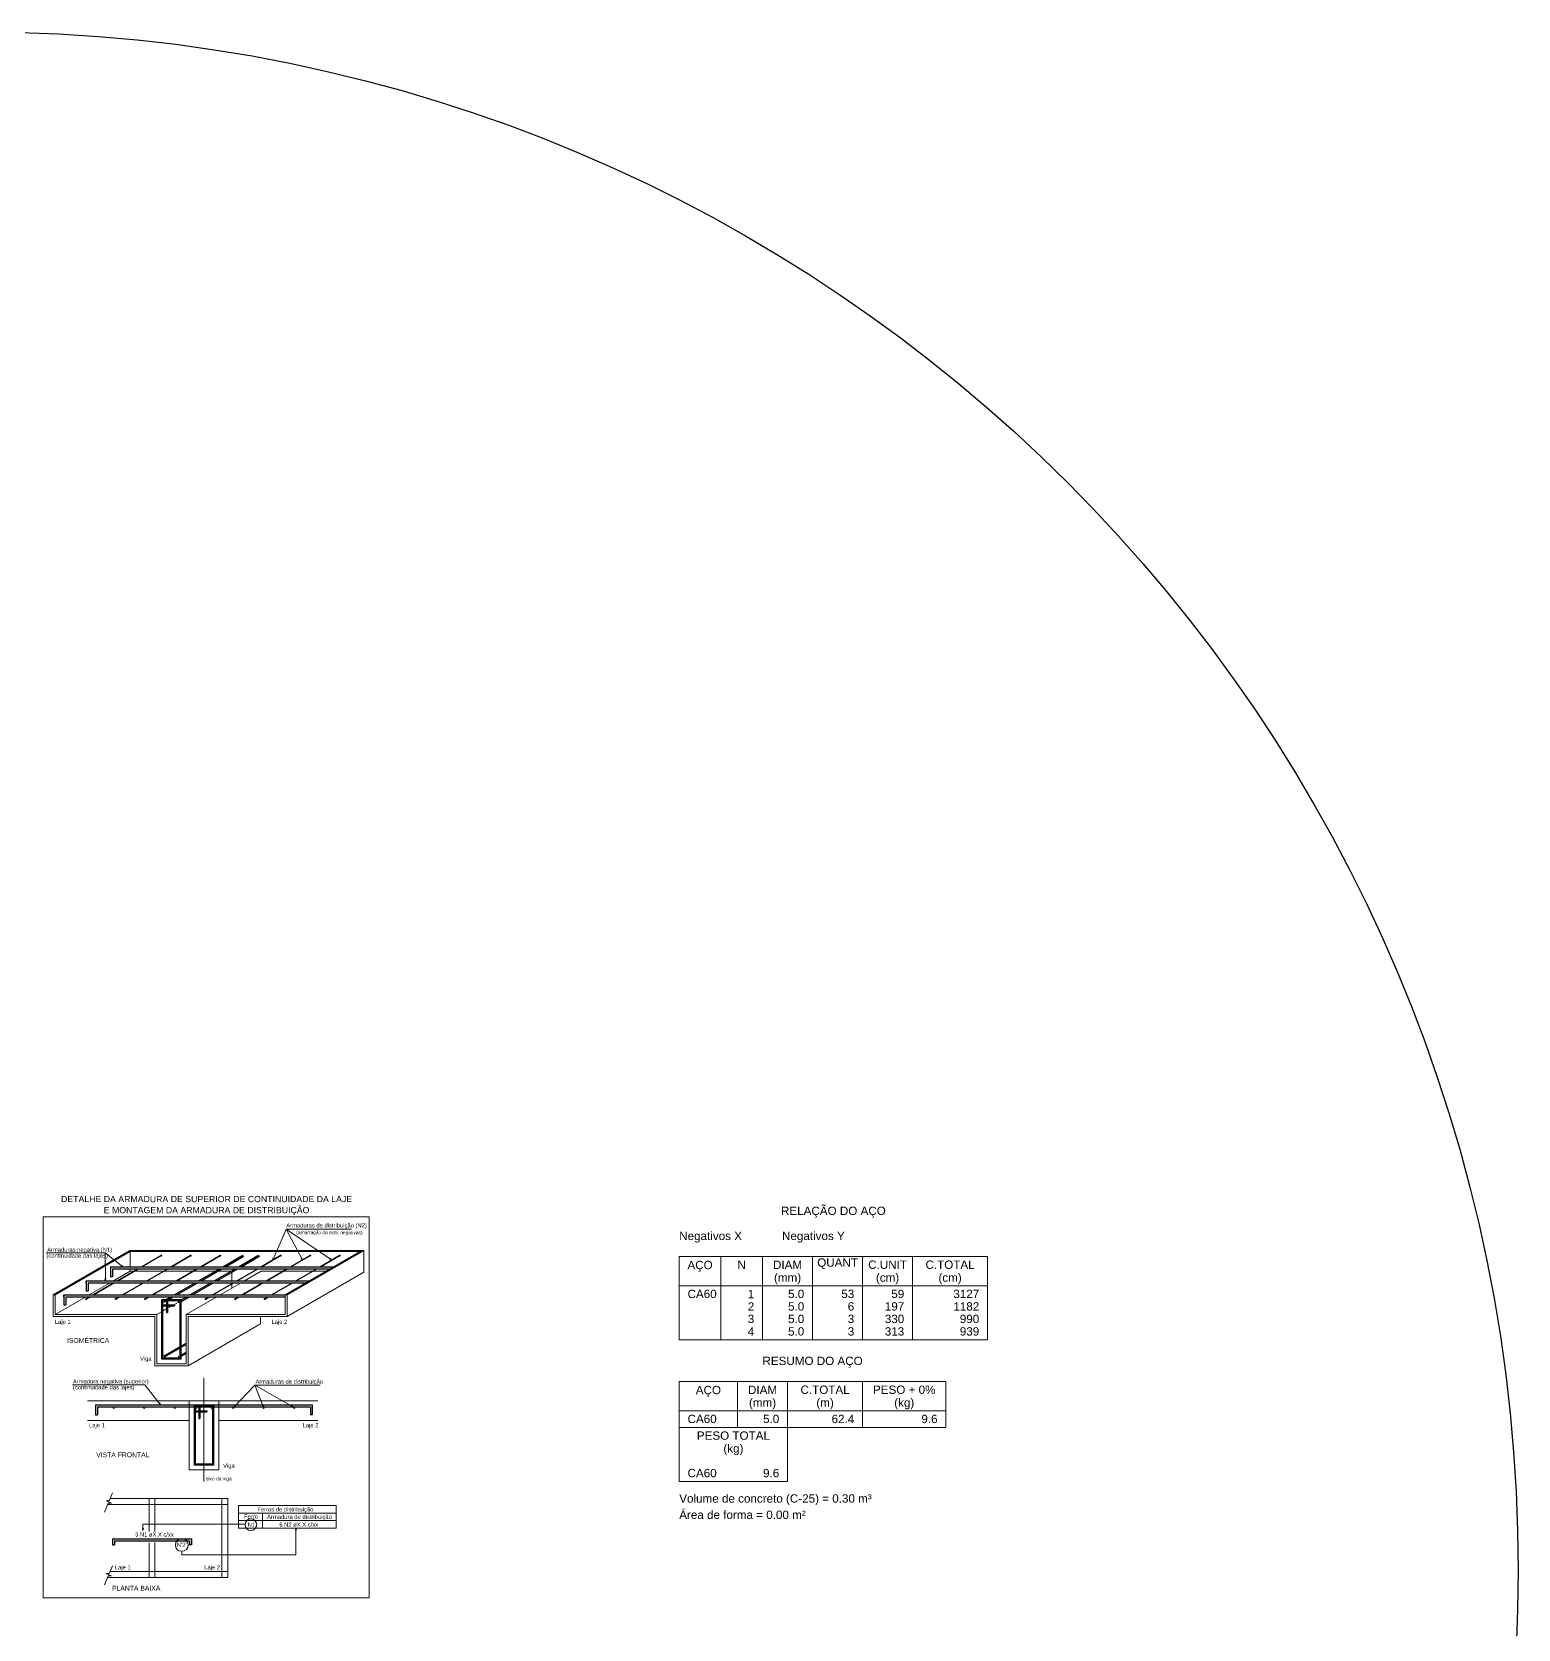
# Model space of a CAD drawing. Extents: x 5006 to 5323, y 875 to 3681.
# Drawn here: x 5222.1 to 5297.6, y 1603.9 to 1685.1 of the extents above; entities that cross this region are included whole.
import ezdxf

# ---------------------------------------------------------------- set-up
doc = ezdxf.new("R2010")
doc.units = 0
doc.header["$LTSCALE"] = 2
for name, color, linetype, lineweight in [('Cotas', 9, 'Continuous', 5), ('DT-Armadura', 2, 'Continuous', 30), ('DT-ARMADURA NEG', 1, 'Continuous', 20), ('DT-Forma', 5, 'Continuous', 5), ('DT-Relação do aço', 9, 'Continuous', 5), ('DT-Textos', 7, 'Continuous', 5), ('EIXOS', 1, 'Continuous', 20)]:
    doc.layers.add(name, color=color, linetype=linetype, lineweight=lineweight)
doc.styles.add('ARIAL', font='arial.ttf')

msp = doc.modelspace()

# ---------------------------------------------------------------- linework, layer by layer
msp.add_circle((5219.4318, 1606.9151), 78.188)
at = {"layer": 'Cotas'}
for p, q in [((5234.3183, 1622.6901), (5235.0053, 1624.2601)), ((5235.8303, 1622.7051), (5235.0053, 1624.2601)), ((5235.0053, 1624.2601), (5238.3213, 1624.2601)), ((5237.3073, 1622.7041), (5235.0053, 1624.2601)), ((5225.8063, 1623.0511), (5222.8013, 1623.0511)), ((5225.8143, 1621.6401), (5225.8063, 1623.0511)), ((5226.7003, 1622.3511), (5225.8063, 1623.0511)), ((5227.8253, 1616.3571), (5224.1363, 1616.3571)), ((5228.6203, 1615.3371), (5227.8253, 1616.3571)), ((5232.3213, 1615.2071), (5233.4083, 1616.3281)), ((5233.8573, 1615.2231), (5233.4083, 1616.3281)), ((5233.4083, 1616.3281), (5236.7243, 1616.3281)), ((5235.3723, 1615.2211), (5233.4083, 1616.3281)), ((5225.9623, 1610.3451), (5225.7683, 1609.8861)), ((5225.8513, 1610.4581), (5225.9853, 1610.4011)), ((5225.8513, 1610.4581), (5226.0093, 1610.4581)), ((5226.1193, 1610.3451), (5225.9623, 1610.3451)), ((5225.9853, 1610.4011), (5226.1193, 1610.3451)), ((5226.1793, 1610.8611), (5226.0093, 1610.4581)), ((5232.9143, 1609.2731), (5227.7193, 1609.2731)), ((5227.7193, 1608.9471), (5227.7193, 1609.2731)), ((5235.4963, 1609.0711), (5235.4963, 1607.7151)), ((5229.7003, 1607.8911), (5229.7003, 1607.7151)), ((5226.1793, 1607.1611), (5226.0093, 1606.7581)), ((5229.7003, 1607.7151), (5235.4963, 1607.7151)), ((5225.9623, 1606.6451), (5225.7683, 1606.1861)), ((5225.8513, 1606.7581), (5225.9853, 1606.7011)), ((5225.8513, 1606.7581), (5226.0093, 1606.7581)), ((5226.1193, 1606.6451), (5225.9623, 1606.6451)), ((5225.9853, 1606.7011), (5226.1193, 1606.6451))]:
    msp.add_line(p, q, dxfattribs=at)
for points in [[(5222.6453, 1624.8831), (5239.2263, 1624.8831), (5239.2263, 1605.5281), (5222.6453, 1605.5281), (5222.6453, 1624.8831)], [(5234.3183, 1622.6901), (5234.3803, 1622.7681), (5234.3333, 1622.7891), (5234.3183, 1622.6901)], [(5235.8303, 1622.7051), (5235.8083, 1622.8031), (5235.7623, 1622.7781), (5235.8303, 1622.7051)], [(5237.3073, 1622.7041), (5237.2413, 1622.7791), (5237.2123, 1622.7361), (5237.3073, 1622.7041)], [(5225.8143, 1621.6401), (5225.8403, 1621.7371), (5225.7883, 1621.7361), (5225.8143, 1621.6401)], [(5226.7003, 1622.3511), (5226.6403, 1622.4311), (5226.6083, 1622.3901), (5226.7003, 1622.3511)], [(5228.6203, 1615.3371), (5228.5813, 1615.4291), (5228.5403, 1615.3971), (5228.6203, 1615.3371)], [(5232.3213, 1615.2071), (5232.4063, 1615.2591), (5232.3693, 1615.2951), (5232.3213, 1615.2071)], [(5233.8573, 1615.2231), (5233.8443, 1615.3221), (5233.7963, 1615.3031), (5233.8573, 1615.2231)], [(5235.3723, 1615.2211), (5235.3003, 1615.2911), (5235.2753, 1615.2461), (5235.3723, 1615.2211)], [(5227.7193, 1608.9471), (5227.7453, 1609.0441), (5227.6933, 1609.0441), (5227.7193, 1608.9471)], [(5235.4963, 1609.0711), (5235.4703, 1608.9751), (5235.5223, 1608.9751), (5235.4963, 1609.0711)]]:
    msp.add_lwpolyline(points, dxfattribs=at)
for centre, radius in [((5233.2093, 1609.2451), 0.2965), ((5229.7003, 1608.2171), 0.3258)]:
    msp.add_circle(centre, radius, dxfattribs=at)
at = {"layer": 'DT-Armadura'}
for p, q in [((5231.7823, 1622.3481), (5232.7673, 1622.9171)), ((5231.9143, 1622.3481), (5232.8153, 1622.8681)), ((5232.5823, 1622.3481), (5233.5673, 1622.9171)), ((5232.7143, 1622.3481), (5233.6153, 1622.8681)), ((5226.0793, 1622.3481), (5237.4293, 1622.3481)), ((5226.0793, 1622.3481), (5226.0793, 1621.8481)), ((5226.0793, 1621.8481), (5226.1793, 1621.8481)), ((5226.1793, 1622.2481), (5237.2563, 1622.2481)), ((5226.1793, 1622.2481), (5226.1793, 1621.8481)), ((5230.5483, 1621.6361), (5231.6093, 1622.2481)), ((5230.6803, 1621.6361), (5231.7413, 1622.2481)), ((5231.3483, 1621.6361), (5232.4093, 1622.2481)), ((5231.4363, 1622.1481), (5231.6093, 1622.2481)), ((5231.4803, 1621.6361), (5232.5413, 1622.2481)), ((5231.5683, 1622.1481), (5231.7413, 1622.2481)), ((5232.2363, 1622.1481), (5232.4093, 1622.2481)), ((5232.3683, 1622.1481), (5232.5413, 1622.2481)), ((5223.7113, 1620.8231), (5223.7113, 1620.9231)), ((5223.7113, 1620.9231), (5234.9613, 1620.9231)), ((5223.7113, 1620.9231), (5223.7113, 1620.8231)), ((5223.7113, 1620.9231), (5223.7113, 1620.4231)), ((5224.8453, 1621.5361), (5224.8453, 1621.6361)), ((5224.8453, 1621.6361), (5236.1953, 1621.6361)), ((5224.8453, 1621.6361), (5224.8453, 1621.5361)), ((5224.8453, 1621.6361), (5224.8453, 1621.1361)), ((5224.8453, 1621.1361), (5224.9453, 1621.1361)), ((5224.9453, 1621.5361), (5236.0223, 1621.5361)), ((5224.9453, 1621.5361), (5224.9453, 1621.1361)), ((5229.3143, 1620.9231), (5230.3753, 1621.5361)), ((5229.4463, 1620.9231), (5230.5073, 1621.5361)), ((5230.1143, 1620.9231), (5231.1753, 1621.5361)), ((5230.2463, 1620.9231), (5231.3073, 1621.5361)), ((5223.7113, 1620.4231), (5223.8113, 1620.4231)), ((5223.8113, 1620.8231), (5234.9613, 1620.8231)), ((5223.8113, 1620.8231), (5223.8113, 1620.4231)), ((5229.6743, 1620.6731), (5228.6743, 1620.6731)), ((5228.6743, 1620.6731), (5228.6743, 1620.6231)), ((5228.6743, 1620.6231), (5228.6743, 1617.6731)), ((5228.6743, 1620.3731), (5229.3243, 1620.3731)), ((5229.6243, 1620.6231), (5228.7243, 1620.6231)), ((5228.7243, 1620.6231), (5228.7243, 1620.4231)), ((5228.7243, 1620.4231), (5229.3243, 1620.4231)), ((5228.7243, 1620.3731), (5228.7243, 1617.7231)), ((5228.8233, 1620.5641), (5228.9273, 1620.6231)), ((5228.8813, 1620.6731), (5229.1413, 1620.8231)), ((5228.9243, 1620.6231), (5228.9243, 1620.4231)), ((5228.9243, 1620.3731), (5228.9243, 1620.0231)), ((5228.9243, 1620.0231), (5228.9743, 1620.0231)), ((5228.9743, 1620.6231), (5228.9743, 1620.4231)), ((5228.9743, 1620.3731), (5228.9743, 1620.0231)), ((5229.0133, 1620.6731), (5229.2733, 1620.8231)), ((5229.3243, 1620.4231), (5229.3243, 1620.3731)), ((5229.6243, 1617.7231), (5229.6243, 1620.6231)), ((5229.6743, 1620.6691), (5229.9413, 1620.8231)), ((5229.6743, 1620.5931), (5230.0733, 1620.8231)), ((5229.6743, 1620.6731), (5229.6743, 1620.6231)), ((5229.6743, 1617.6731), (5229.6743, 1620.6231)), ((5229.6743, 1618.3221), (5229.9243, 1618.4661)), ((5229.6743, 1618.2641), (5229.9243, 1618.4081)), ((5228.6743, 1617.6731), (5229.6743, 1617.6731)), ((5228.7243, 1617.7231), (5229.6243, 1617.7231)), ((5228.7993, 1617.8171), (5229.6243, 1618.2931)), ((5228.8243, 1617.7731), (5229.6243, 1618.2351)), ((5229.5993, 1617.8171), (5229.6243, 1617.8311)), ((5229.6743, 1617.8601), (5229.9243, 1618.0041)), ((5229.6743, 1617.8021), (5229.9243, 1617.9471)), ((5225.3133, 1615.3321), (5236.3323, 1615.3321)), ((5225.3133, 1615.3321), (5225.3133, 1615.2321)), ((5225.3133, 1615.3321), (5225.3133, 1614.8321)), ((5225.4133, 1615.2321), (5236.2323, 1615.2321)), ((5225.4133, 1615.2321), (5225.4133, 1614.8321)), ((5230.3233, 1615.2321), (5230.3233, 1612.2821)), ((5231.2733, 1615.2321), (5230.3733, 1615.2321)), ((5230.3733, 1615.2321), (5230.3733, 1615.0321)), ((5230.5733, 1615.2321), (5230.5733, 1615.0321)), ((5230.6233, 1615.2321), (5230.6233, 1615.0321)), ((5231.2733, 1612.3321), (5231.2733, 1615.2321)), ((5231.3233, 1612.2821), (5231.3233, 1615.2321)), ((5236.2323, 1615.2321), (5236.2323, 1614.8321)), ((5236.3323, 1615.3321), (5236.3323, 1614.8321)), ((5225.3133, 1614.8321), (5225.4133, 1614.8321)), ((5230.3233, 1614.9821), (5230.9733, 1614.9821)), ((5230.3733, 1615.0321), (5230.9733, 1615.0321)), ((5230.3733, 1614.9821), (5230.3733, 1612.3321)), ((5230.5733, 1614.9821), (5230.5733, 1614.6321)), ((5230.5733, 1614.6321), (5230.6233, 1614.6321)), ((5230.6233, 1614.9821), (5230.6233, 1614.6321)), ((5230.9733, 1615.0321), (5230.9733, 1614.9821)), ((5236.3323, 1614.8321), (5236.2323, 1614.8321)), ((5230.3233, 1612.2821), (5231.3233, 1612.2821)), ((5230.3733, 1612.3321), (5231.2733, 1612.3321)), ((5226.1763, 1608.5171), (5230.1953, 1608.5171)), ((5226.1763, 1608.5171), (5226.1763, 1608.4171)), ((5226.1763, 1608.5171), (5226.1763, 1608.2171)), ((5226.1763, 1608.2171), (5226.2763, 1608.2171)), ((5226.2763, 1608.4171), (5230.0953, 1608.4171)), ((5226.2763, 1608.4171), (5226.2763, 1608.2171)), ((5230.0953, 1608.4171), (5230.0953, 1608.2171)), ((5230.1953, 1608.2171), (5230.0953, 1608.2171)), ((5230.1953, 1608.5171), (5230.1953, 1608.2171))]:
    msp.add_line(p, q, dxfattribs=at)
at = {"layer": 'DT-Armadura', "linetype": 'Continuous'}
for p, q in [((5231.3233, 1615.2821), (5230.3233, 1615.2821)), ((5230.3233, 1615.2821), (5230.3233, 1615.2321)), ((5231.3233, 1615.2821), (5231.3233, 1615.2321))]:
    msp.add_line(p, q, dxfattribs=at)
at = {"layer": 'DT-ARMADURA NEG'}
for p, q in [((5227.6423, 1622.3481), (5228.6273, 1622.9171)), ((5227.6923, 1622.3481), (5228.6773, 1622.9171)), ((5229.1423, 1622.3481), (5230.1273, 1622.9171)), ((5229.1923, 1622.3481), (5230.1773, 1622.9171)), ((5230.6423, 1622.3481), (5231.6273, 1622.9171)), ((5230.6923, 1622.3481), (5231.6773, 1622.9171)), ((5233.7163, 1622.3481), (5234.7013, 1622.9171)), ((5233.7663, 1622.3481), (5234.7513, 1622.9171)), ((5235.2163, 1622.3481), (5236.2013, 1622.9171)), ((5235.2663, 1622.3481), (5236.2513, 1622.9171)), ((5236.7163, 1622.3481), (5237.7013, 1622.9171)), ((5236.7663, 1622.3481), (5237.7513, 1622.9171)), ((5226.4083, 1621.6361), (5227.4693, 1622.2481)), ((5226.4583, 1621.6361), (5227.5193, 1622.2481)), ((5227.9083, 1621.6361), (5228.9693, 1622.2481)), ((5227.9583, 1621.6361), (5229.0193, 1622.2481)), ((5229.4083, 1621.6361), (5230.4693, 1622.2481)), ((5229.4583, 1621.6361), (5230.5193, 1622.2481)), ((5232.4823, 1621.6361), (5233.5433, 1622.2481)), ((5232.5323, 1621.6361), (5233.5933, 1622.2481)), ((5233.9823, 1621.6361), (5235.0433, 1622.2481)), ((5234.0323, 1621.6361), (5235.0933, 1622.2481)), ((5235.4823, 1621.6361), (5236.5433, 1622.2481)), ((5235.5323, 1621.6361), (5236.5933, 1622.2481)), ((5225.1743, 1620.9231), (5226.2353, 1621.5361)), ((5225.2243, 1620.9231), (5226.2853, 1621.5361)), ((5226.6743, 1620.9231), (5227.7353, 1621.5361)), ((5226.7243, 1620.9231), (5227.7853, 1621.5361)), ((5228.1743, 1620.9231), (5229.2353, 1621.5361)), ((5228.2243, 1620.9231), (5229.2853, 1621.5361)), ((5231.2483, 1620.9231), (5232.3093, 1621.5361)), ((5231.2983, 1620.9231), (5232.3593, 1621.5361)), ((5232.7483, 1620.9231), (5233.8093, 1621.5361)), ((5232.7983, 1620.9231), (5233.8593, 1621.5361)), ((5234.2483, 1620.9231), (5235.3093, 1621.5361)), ((5234.2983, 1620.9231), (5235.3593, 1621.5361)), ((5224.8293, 1620.7241), (5225.0013, 1620.8231)), ((5224.8563, 1620.7111), (5225.0513, 1620.8231)), ((5226.3293, 1620.7241), (5226.5013, 1620.8231)), ((5226.3563, 1620.7111), (5226.5513, 1620.8231)), ((5227.8293, 1620.7241), (5228.0013, 1620.8231)), ((5227.8563, 1620.7111), (5228.0513, 1620.8231)), ((5230.9033, 1620.7241), (5231.0753, 1620.8231)), ((5230.9303, 1620.7111), (5231.1253, 1620.8231)), ((5232.4033, 1620.7241), (5232.5753, 1620.8231)), ((5232.4303, 1620.7111), (5232.6253, 1620.8231)), ((5233.9033, 1620.7241), (5234.0753, 1620.8231)), ((5233.9303, 1620.7111), (5234.1253, 1620.8231))]:
    msp.add_line(p, q, dxfattribs=at)
for centre, radius in [((5228.6523, 1622.9171), 0.025), ((5230.1523, 1622.9171), 0.025), ((5231.6523, 1622.9171), 0.025), ((5232.7903, 1622.8921), 0.05), ((5233.5903, 1622.8921), 0.05), ((5234.7263, 1622.9171), 0.025), ((5236.2263, 1622.9171), 0.025), ((5237.7263, 1622.9171), 0.025), ((5224.8313, 1620.7111), 0.025), ((5226.3313, 1620.7111), 0.025), ((5227.8313, 1620.7111), 0.025), ((5228.7743, 1620.5731), 0.05), ((5229.5743, 1620.5731), 0.05), ((5230.9053, 1620.7111), 0.025), ((5232.4053, 1620.7111), 0.025), ((5233.9053, 1620.7111), 0.025), ((5228.7743, 1617.7731), 0.05), ((5229.5743, 1617.7731), 0.05), ((5226.2373, 1615.1931), 0.0391), ((5227.7873, 1615.1931), 0.0391), ((5229.3383, 1615.1931), 0.0391), ((5230.4233, 1615.1821), 0.05), ((5231.2233, 1615.1821), 0.05), ((5232.3083, 1615.1931), 0.0391), ((5233.8593, 1615.1931), 0.0391), ((5235.4093, 1615.1931), 0.0391)]:
    msp.add_circle(centre, radius, dxfattribs=at)
at = {"layer": 'DT-Forma'}
for p, q in [((5223.1653, 1620.9231), (5227.0623, 1623.1731)), ((5223.2653, 1620.9231), (5227.0753, 1623.1231)), ((5226.9753, 1623.1231), (5238.8723, 1623.1231)), ((5227.1623, 1623.1731), (5227.0623, 1623.1731)), ((5227.0753, 1622.3481), (5227.0753, 1623.1231)), ((5227.1623, 1623.1731), (5238.9583, 1623.1731)), ((5234.9613, 1620.9231), (5238.7723, 1623.1231)), ((5235.0613, 1620.9231), (5238.9583, 1623.1731)), ((5238.8583, 1623.1731), (5238.9583, 1623.1731)), ((5238.9583, 1622.0731), (5238.9583, 1623.1731)), ((5226.2313, 1621.6361), (5227.0753, 1622.1231)), ((5227.0753, 1622.1231), (5227.0753, 1622.2481)), ((5227.0753, 1622.1231), (5227.2523, 1622.1231)), ((5227.3023, 1622.1231), (5228.7523, 1622.1231)), ((5228.8023, 1622.1231), (5230.2523, 1622.1231)), ((5230.3023, 1622.1231), (5231.3933, 1622.1231)), ((5231.5253, 1622.1231), (5232.1933, 1622.1231)), ((5232.2343, 1621.6361), (5232.2343, 1622.0711)), ((5232.8903, 1621.6361), (5233.7343, 1622.1231)), ((5233.7343, 1622.1231), (5234.8263, 1622.1231)), ((5234.8763, 1622.1231), (5236.3263, 1622.1231)), ((5235.0613, 1619.8231), (5238.9583, 1622.0731)), ((5236.3763, 1622.1231), (5237.0403, 1622.1231)), ((5223.1653, 1619.8231), (5223.1653, 1620.9231)), ((5223.2653, 1620.9231), (5223.1653, 1620.9231)), ((5223.2653, 1619.9231), (5223.2653, 1620.9231)), ((5224.9973, 1620.9231), (5226.0583, 1621.5361)), ((5231.6563, 1620.9231), (5232.7173, 1621.5361)), ((5232.2343, 1621.4931), (5232.2343, 1621.5361)), ((5232.2343, 1621.2571), (5232.2343, 1621.4641)), ((5234.9613, 1619.9231), (5234.9613, 1620.9231)), ((5234.9613, 1620.9231), (5235.0613, 1620.9231)), ((5235.0613, 1619.8231), (5235.0613, 1620.9231)), ((5223.2653, 1619.9231), (5224.8233, 1620.8231)), ((5228.4243, 1619.9231), (5228.6743, 1620.0681)), ((5228.7243, 1620.0971), (5228.9243, 1620.2121)), ((5228.9743, 1620.2411), (5229.2033, 1620.3731)), ((5229.2903, 1620.4231), (5229.5263, 1620.5601)), ((5229.9243, 1619.9231), (5231.4833, 1620.8231)), ((5228.3243, 1619.8231), (5223.1653, 1619.8231)), ((5228.4243, 1619.9231), (5223.2653, 1619.9231)), ((5228.3243, 1617.3231), (5228.3243, 1619.8231)), ((5228.4243, 1617.4231), (5228.4243, 1619.9231)), ((5229.9243, 1619.9231), (5234.9613, 1619.9231)), ((5229.9243, 1617.4231), (5229.9243, 1619.9231)), ((5230.0243, 1617.3231), (5230.0243, 1619.8231)), ((5230.0243, 1619.8231), (5235.0613, 1619.8231)), ((5230.0243, 1617.3231), (5233.7053, 1619.4481)), ((5233.7053, 1619.4481), (5233.7053, 1619.8231)), ((5228.3243, 1617.3231), (5230.0243, 1617.3231)), ((5228.4243, 1617.4231), (5229.9243, 1617.4231)), ((5224.9133, 1615.5321), (5236.6103, 1615.5321)), ((5230.0733, 1614.5321), (5224.9133, 1614.5321)), ((5230.0733, 1612.0321), (5230.0733, 1614.5321)), ((5231.5733, 1614.5321), (5236.6103, 1614.5321)), ((5231.5733, 1612.0321), (5231.5733, 1614.5321)), ((5230.0733, 1612.0321), (5231.5733, 1612.0321)), ((5228.0333, 1610.5681), (5226.0563, 1610.5681)), ((5228.0333, 1610.2681), (5225.9293, 1610.2681)), ((5228.0333, 1606.5681), (5225.9293, 1606.5681)), ((5228.0333, 1606.8681), (5226.0563, 1606.8681))]:
    msp.add_line(p, q, dxfattribs=at)
at = {"layer": 'DT-Forma', "linetype": 'Continuous'}
for p, q in [((5230.0733, 1614.5321), (5230.0733, 1615.5321)), ((5231.5733, 1614.5321), (5231.5733, 1615.5321))]:
    msp.add_line(p, q, dxfattribs=at)
at = {"layer": 'DT-Forma'}
for points in [[(5228.3333, 1610.2681), (5228.0333, 1610.2681), (5228.0333, 1610.5681), (5228.3333, 1610.5681), (5228.3333, 1610.2681)], [(5228.0333, 1606.5681), (5232.0333, 1606.5681), (5232.0333, 1610.5681), (5228.0333, 1610.5681), (5228.0333, 1608.8981)], [(5231.7333, 1610.2681), (5232.0333, 1610.2681), (5232.0333, 1610.5681), (5231.7333, 1610.5681), (5231.7333, 1610.2681)], [(5228.3333, 1606.8681), (5231.7333, 1606.8681), (5231.7333, 1610.2681), (5228.3333, 1610.2681), (5228.3333, 1608.8921)], [(5228.0333, 1608.3261), (5228.0333, 1606.5681)], [(5228.3333, 1608.3311), (5228.3333, 1606.8681)], [(5228.3333, 1606.8681), (5228.0333, 1606.8681), (5228.0333, 1606.5681), (5228.3333, 1606.5681), (5228.3333, 1606.8681)], [(5231.7333, 1606.8681), (5232.0333, 1606.8681), (5232.0333, 1606.5681), (5231.7333, 1606.5681), (5231.7333, 1606.8681)]]:
    msp.add_lwpolyline(points, dxfattribs=at)
at = {"layer": 'DT-Relação do aço', "color": 251, "linetype": 'Continuous', "true_color": 0x636466}
for p, q in [((5254.9827, 1622.873), (5270.6559, 1622.873)), ((5254.9827, 1622.873), (5254.9827, 1618.637)), ((5257.1007, 1622.873), (5257.1007, 1618.637)), ((5259.2187, 1622.873), (5259.2187, 1618.637)), ((5261.7603, 1622.873), (5261.7603, 1618.637)), ((5264.3019, 1622.873), (5264.3019, 1618.637)), ((5266.8435, 1622.873), (5266.8435, 1618.637)), ((5270.6559, 1622.873), (5270.6559, 1618.637)), ((5254.9827, 1621.3904), (5270.6559, 1621.3904)), ((5254.9827, 1618.637), (5270.6559, 1618.637)), ((5254.9827, 1616.519), (5254.9827, 1614.1892)), ((5254.9827, 1616.519), (5268.5379, 1616.519)), ((5257.9479, 1616.519), (5257.9479, 1614.1892)), ((5260.4895, 1616.519), (5260.4895, 1614.1892)), ((5264.3019, 1616.519), (5264.3019, 1614.1892)), ((5268.5379, 1616.519), (5268.5379, 1614.1892)), ((5254.9827, 1615.0364), (5268.5379, 1615.0364)), ((5254.9827, 1614.1892), (5268.5379, 1614.1892)), ((5254.9827, 1614.1892), (5254.9827, 1611.4358)), ((5260.4895, 1611.4358), (5260.4895, 1614.1892)), ((5254.9827, 1611.4358), (5260.4895, 1611.4358))]:
    msp.add_line(p, q, dxfattribs=at)
at = {"layer": 'DT-Relação do aço', "color": 7}
for p, q in [((5232.5753, 1610.2191), (5237.5433, 1610.2191)), ((5232.5753, 1610.2191), (5232.5753, 1609.0711)), ((5232.5753, 1609.8371), (5237.5433, 1609.8371)), ((5233.8003, 1609.8371), (5233.8003, 1609.0711)), ((5237.5433, 1610.2191), (5237.5433, 1609.0711)), ((5232.5753, 1609.4561), (5237.5433, 1609.4561)), ((5232.5753, 1609.0711), (5237.5433, 1609.0711))]:
    msp.add_line(p, q, dxfattribs=at)
at = {"layer": 'EIXOS'}
msp.add_line((5230.8233, 1611.4421), (5230.8233, 1616.7021), dxfattribs=at)

# ---------------------------------------------------------------- texts
at = {"layer": 'DT-Relação do aço', "color": 251, "linetype": 'Continuous', "true_color": 0x636466, "char_height": 0.4236, "line_spacing_factor": 0.798, "style": 'ARIAL'}
for s, insert, width, attachment_point in [('RELAÇÃO DO AÇO', (5262.8189, 1624.8516), 10.681309, 8), ('Negativos X', (5254.9829, 1623.5806), 6.39743, 7), ('Negativos Y', (5260.2069, 1623.5806), 6.39743, 7), ('AÇO', (5256.0419, 1622.0976), 2.571255, 8), ('N', (5258.1597, 1622.2376), 0.856892, 8), ('DIAM', (5260.4895, 1622.2376), 2.966387, 8), ('QUANT', (5263.0311, 1622.2376), 4.152941, 8), ('C.UNIT', (5265.5727, 1622.2376), 3.954796, 8), ('C.TOTAL', (5268.7497, 1622.2376), 5.010412, 8), ('(mm)', (5260.4899, 1621.4626), 2.767082, 8), ('(cm)', (5265.5729, 1621.4626), 2.37195, 8), ('(cm)', (5268.7499, 1621.4626), 2.37195, 8), ('CA60', (5255.4063, 1620.755), 2.968125, 7), ('1', (5258.7951, 1620.755), 0.659905, 9), ('5.0', (5261.3367, 1620.755), 1.649473, 9), ('53', (5263.8783, 1620.755), 1.31981, 9), ('59', (5266.4199, 1620.755), 1.31981, 9), ('3127', (5270.2323, 1620.755), 2.639621, 9), ('2', (5258.7951, 1620.1196), 0.659905, 9), ('5.0', (5261.3367, 1620.1196), 1.649473, 9), ('6', (5263.8783, 1620.1196), 0.659905, 9), ('197', (5266.4199, 1620.1196), 1.979715, 9), ('1182', (5270.2323, 1620.1196), 2.639621, 9), ('4', (5258.7951, 1618.8488), 0.659905, 9), ('3', (5258.7951, 1619.4842), 0.659905, 9), ('5.0', (5261.3367, 1619.4842), 1.649473, 9), ('5.0', (5261.3367, 1618.8488), 1.649473, 9), ('3', (5263.8783, 1619.4842), 0.659905, 9), ('3', (5263.8783, 1618.8488), 0.659905, 9), ('330', (5266.4199, 1619.4842), 1.979715, 9), ('313', (5266.4199, 1618.8488), 1.979715, 9), ('990', (5270.2323, 1619.4842), 1.979715, 9), ('939', (5270.2323, 1618.8488), 1.979715, 9), ('RESUMO DO AÇO', (5261.7599, 1617.2266), 10.218391, 8), ('AÇO', (5256.4649, 1615.7436), 2.571255, 8), ('DIAM', (5259.2187, 1615.8836), 2.966387, 8), ('C.TOTAL', (5262.3957, 1615.8836), 5.010412, 8), ('PESO + 0%', (5266.4199, 1615.8836), 6.364406, 8), ('(mm)', (5259.2189, 1615.1086), 2.767082, 8), ('(m)', (5262.3959, 1615.1086), 1.778673, 8), ('(kg)', (5266.4199, 1615.1086), 2.043446, 8), ('CA60', (5255.4063, 1614.401), 2.968125, 7), ('5.0', (5260.0659, 1614.401), 1.649473, 9), ('62.4', (5263.8783, 1614.401), 2.309378, 9), ('9.6', (5268.1143, 1614.401), 1.649473, 9), ('PESO TOTAL', (5257.7361, 1613.5538), 7.450729, 8), ('(kg)', (5257.7359, 1612.7786), 2.043446, 8), ('CA60', (5255.4063, 1611.6476), 2.968125, 7), ('9.6', (5260.0659, 1611.6476), 1.649473, 9), ('Volume de concreto (C-25) = 0.30 m³', (5254.9829, 1610.2366), 19.619866, 7), ('Área de forma = 0.00 m²', (5254.9827, 1609.5296), 12.893353, 7)]:
    msp.add_mtext(s, dxfattribs=dict(at, insert=insert, width=width, attachment_point=attachment_point))
at = {"layer": 'DT-Textos', "linetype": 'Continuous', "line_spacing_factor": 0.798, "style": 'ARIAL'}
for s, insert, char_height, width, attachment_point in [('DETALHE DA ARMADURA DE SUPERIOR DE CONTINUIDADE DA LAJE', (5230.9593, 1625.6301), 0.3177, 29.67118, 8), ('E MONTAGEM DA ARMADURA DE DISTRIBUIÇÃO ', (5230.9596, 1624.9741), 0.3177, 21.213255, 8), ('Armaduras de distribuição (N2)', (5235.0106, 1624.2831), 0.2118, 8.210947, 7), ('(amarração da arm. negativas)', (5235.5176, 1623.9531), 0.1765, 6.084117, 7), ('Armaduras negativa (N1)', (5222.8516, 1623.0501), 0.2118, 6.628264, 7), ('(continuidade das lajes)', (5222.8176, 1622.7501), 0.2118, 6.266707, 7), ('Laje 1', (5223.2466, 1619.3851), 0.2118, 1.616579, 7), ('Laje 2', (5234.2576, 1619.3851), 0.2118, 1.616579, 7), ('ISOMÉTRICA', (5223.8653, 1618.4781), 0.2471, 4.615073, 7), ('Viga', (5227.5716, 1617.5111), 0.2118, 1.187519, 7), ('Armadura negativa (superior)', (5224.1666, 1616.3581), 0.2118, 7.716703, 7), ('(continuidade das lajes)', (5224.1666, 1616.0581), 0.2118, 6.266707, 7), ('Armaduras de distribuição', (5233.4416, 1616.3441), 0.2118, 6.892479, 7), ('Laje 1', (5224.9846, 1614.1281), 0.2118, 1.616579, 7), ('Laje 2', (5235.8396, 1614.1281), 0.2118, 1.616579, 7), ('VISTA FRONTAL', (5225.3493, 1612.6691), 0.2471, 5.810487, 7), ('Viga', (5231.7966, 1612.0731), 0.2118, 1.187519, 7), ('eixo da viga', (5230.9176, 1611.4421), 0.1765, 2.374894, 7), ('Ferro', (5233.2183, 1609.5501), 0.2118, 1.417549, 8), ('Ferros de distribuição', (5234.9636, 1609.8521), 0.2118, 5.70496, 8), ('Armadura de distribuição', (5235.6796, 1609.4701), 0.2118, 6.595817, 8), ('3 N1 øX.X c/xx', (5228.3073, 1608.6361), 0.2118, 3.956563, 8), ('N1', (5233.2333, 1609.1381), 0.2118, 0.75846, 8), ('6 N2 øX.X c/xx', (5235.6433, 1609.1381), 0.2118, 3.956563, 8), ("N'2'", (5229.6973, 1608.1201), 0.2118, 0.985012, 8), ('Laje 1', (5226.2976, 1606.9091), 0.2118, 1.616579, 7), ('Laje 2', (5230.8356, 1606.9091), 0.2118, 1.616579, 7), ('PLANTA BAIXA', (5226.1543, 1605.8931), 0.2471, 5.275972, 7)]:
    msp.add_mtext(s, dxfattribs=dict(at, insert=insert, char_height=char_height, width=width, attachment_point=attachment_point))

doc.saveas('drawing.dxf')
